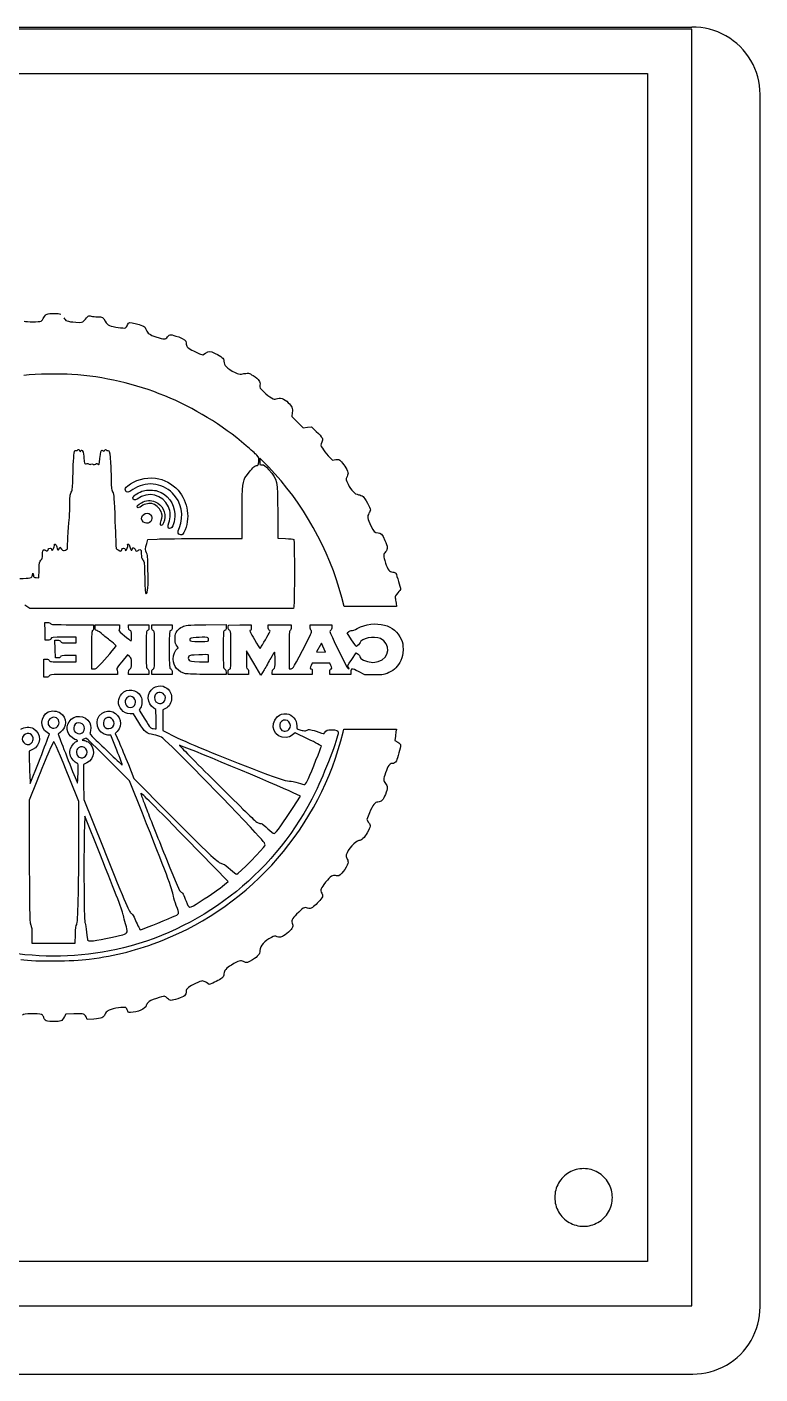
# Model space of a CAD drawing. Extents: x 48 to 155, y 44 to 146.
# Drawn here: x 99.7 to 155.1, y 44 to 145.7 of the extents above; entities that cross this region are included whole.
import ezdxf

# ---------------------------------------------------------------- set-up
doc = ezdxf.new("R2010")
doc.units = 0
doc.layers.get('0').update_dxf_attribs({"linetype": 'CONTINUOUS'})

msp = doc.modelspace()

# ---------------------------------------------------------------- linework, layer by layer
at = {"color": 3}
for p, q in [((149.904624, 145.544783), (53.554624, 145.544783)), ((149.904624, 49.194783), (149.904624, 145.544783)), ((56.904624, 142.194783), (146.554624, 142.194783)), ((146.554624, 142.194783), (146.554624, 52.544783)), ((146.554624, 52.544783), (56.904624, 52.544783)), ((53.554624, 49.194783), (149.904624, 49.194783))]:
    msp.add_line(p, q, dxfattribs=at)
at = {"color": 7}
for p, q in [((53.554868, 145.694485), (149.904868, 145.694485)), ((155.054868, 49.120039), (155.054868, 140.620039)), ((53.479868, 44.045039), (149.979868, 44.045039))]:
    msp.add_line(p, q, dxfattribs=at)
at = {"color": 0}
for p, q in [((112.738937, 121.050818), (112.987645, 120.955568)), ((112.987645, 120.955568), (113.188728, 121.098443)), ((119.73452, 116.605818), (119.697478, 116.320068)), ((119.697478, 116.320068), (120.131395, 115.886151)), ((120.131395, 115.886151), (120.565312, 115.457526)), ((120.565312, 115.457526), (120.87752, 115.494568)), ((120.87752, 115.494568), (121.189728, 115.531609)), ((121.189728, 115.531609), (121.549562, 115.182359)), ((117.279187, 113.166234), (117.273895, 112.917526)), ((117.951228, 112.478318), (117.279187, 113.166234)), ((122.454437, 113.346151), (122.766645, 113.018068)), ((122.766645, 113.018068), (123.015353, 113.055109)), ((115.950978, 107.107276), (115.950978, 109.054609)), ((118.633853, 109.086359), (118.649728, 107.117859)), ((102.758853, 106.313526), (102.795895, 107.281901)), ((108.743728, 106.736859), (108.838978, 107.027901)), ((108.838978, 107.027901), (109.521603, 107.059651)), ((113.077603, 107.101984), (115.950978, 107.107276)), ((118.649728, 107.117859), (119.231812, 107.096693)), ((102.129145, 106.313526), (102.17677, 106.440526)), ((102.17677, 106.440526), (102.309062, 106.297651)), ((102.600103, 106.234151), (102.758853, 106.313526)), ((100.594562, 104.138651), (100.610437, 104.747193)), ((100.118312, 104.323859), (100.150062, 104.487901)), ((100.150062, 104.487901), (100.181812, 104.329151)), ((100.39877, 104.154526), (100.594562, 104.138651)), ((99.911937, 101.815609), (99.536228, 102.080193)), ((109.86027, 101.815609), (99.911937, 101.815609)), ((119.813895, 101.815609), (109.86027, 101.815609)), ((119.850937, 101.963776), (119.813895, 101.815609)), ((123.63977, 101.974359), (123.465145, 102.651693)), ((125.624145, 101.974359), (123.63977, 101.974359)), ((127.603228, 101.974359), (125.624145, 101.974359)), ((127.571478, 102.228359), (127.603228, 101.974359)), ((101.070812, 100.095818), (101.054937, 100.757276)), ((101.054937, 100.757276), (101.245437, 100.757276)), ((101.086687, 99.434359), (101.070812, 100.095818)), ((103.409728, 99.646026), (102.483687, 99.646026)), ((103.118687, 100.598526), (104.732645, 100.598526)), ((103.409728, 99.434359), (103.409728, 99.646026)), ((104.732645, 100.598526), (104.732645, 100.392151)), ((104.838478, 100.392151), (104.838478, 100.598526)), ((104.838478, 100.598526), (105.76452, 100.598526)), ((105.76452, 100.598526), (106.690562, 100.598526)), ((106.690562, 100.598526), (106.690562, 100.392151)), ((107.378478, 100.392151), (107.378478, 100.598526)), ((107.378478, 100.598526), (108.14577, 100.598526)), ((108.14577, 100.598526), (108.913062, 100.598526)), ((108.913062, 100.598526), (108.913062, 100.392151)), ((109.124728, 100.598526), (109.89202, 100.598526)), ((109.124728, 100.392151), (109.124728, 100.598526)), ((109.89202, 100.598526), (110.659312, 100.598526)), ((110.659312, 100.598526), (110.659312, 100.392151)), ((113.209895, 100.587943), (114.733895, 100.609109)), ((114.733895, 100.609109), (114.733895, 100.397443)), ((114.903228, 100.402734), (114.919103, 100.572068)), ((114.919103, 100.572068), (115.776353, 100.587943)), ((115.776353, 100.587943), (116.638895, 100.598526)), ((116.638895, 100.598526), (116.638895, 100.392151)), ((117.908895, 100.413318), (117.908895, 100.598526)), ((117.908895, 100.598526), (118.78202, 100.598526)), ((118.78202, 100.598526), (119.655145, 100.598526)), ((119.655145, 100.598526), (119.655145, 100.392151)), ((121.083895, 100.408026), (121.083895, 100.598526)), ((121.083895, 100.598526), (121.904103, 100.598526)), ((121.904103, 100.598526), (122.724312, 100.598526)), ((122.724312, 100.598526), (122.724312, 100.413318)), ((123.867312, 99.974109), (123.999603, 100.074651)), ((124.200687, 99.466109), (123.867312, 99.974109)), ((101.266603, 99.434359), (101.086687, 99.434359)), ((101.832812, 98.762318), (101.816937, 99.434359)), ((101.816937, 99.434359), (102.002145, 99.434359)), ((101.848687, 98.095568), (101.832812, 98.762318)), ((102.854103, 99.222693), (103.409728, 99.222693)), ((103.409728, 99.222693), (103.409728, 99.434359)), ((104.573895, 98.693526), (104.573895, 97.264776)), ((119.496395, 98.693526), (119.496395, 97.259484)), ((121.946368, 99.208832), (121.574944, 98.550398)), ((122.233378, 98.533515), (121.946368, 99.208832)), ((100.975562, 97.317693), (100.975562, 98.005609)), ((100.975562, 98.005609), (101.166062, 98.005609)), ((102.028603, 98.090276), (101.848687, 98.095568)), ((102.409603, 97.793943), (103.409728, 97.793943)), ((103.409728, 98.270193), (102.832937, 98.270193)), ((103.409728, 98.032068), (103.409728, 98.270193)), ((103.409728, 97.793943), (103.409728, 98.032068)), ((107.28852, 98.312526), (106.859895, 97.804526)), ((107.441978, 98.201401), (107.28852, 98.312526)), ((112.71777, 97.804526), (113.410978, 97.783359)), ((113.410978, 97.783359), (113.410978, 98.047943)), ((116.818812, 97.693401), (116.268478, 98.614151)), ((116.268478, 98.614151), (116.268478, 97.942109)), ((117.369145, 96.777943), (116.818812, 97.693401)), ((121.247937, 97.688109), (121.16327, 97.529359)), ((121.904103, 97.688109), (121.247937, 97.688109)), ((121.574944, 98.550398), (122.233378, 98.533515)), ((122.56027, 97.688109), (121.904103, 97.688109)), ((122.644937, 97.529359), (122.56027, 97.688109)), ((124.221853, 97.973859), (124.56052, 98.481859)), ((124.56052, 98.481859), (124.698103, 98.370734)), ((100.975562, 96.629776), (100.975562, 97.317693)), ((101.166062, 96.629776), (100.975562, 96.629776)), ((106.531812, 96.841443), (103.970645, 96.841443)), ((104.573895, 97.264776), (104.74852, 97.264776)), ((106.531812, 97.016068), (106.531812, 96.841443)), ((107.378478, 96.841443), (107.378478, 97.026651)), ((108.14577, 96.841443), (107.378478, 96.841443)), ((108.913062, 96.841443), (108.14577, 96.841443)), ((108.913062, 97.026651), (108.913062, 96.841443)), ((109.124728, 96.841443), (109.124728, 97.031943)), ((109.89202, 96.841443), (109.124728, 96.841443)), ((110.659312, 96.841443), (109.89202, 96.841443)), ((110.659312, 97.026651), (110.659312, 96.841443)), ((114.733895, 96.841443), (113.331603, 96.841443)), ((114.733895, 97.026651), (114.733895, 96.841443)), ((114.892645, 96.841443), (114.892645, 97.031943)), ((115.659937, 96.841443), (114.892645, 96.841443)), ((116.427228, 96.841443), (115.659937, 96.841443)), ((116.427228, 97.053109), (116.427228, 96.841443)), ((117.612562, 97.190693), (117.369145, 96.777943)), ((118.226395, 96.841443), (118.226395, 97.026651)), ((119.73452, 96.841443), (118.226395, 96.841443)), ((119.496395, 97.259484), (119.63927, 97.275359)), ((121.242645, 96.841443), (119.73452, 96.841443)), ((121.242645, 97.053109), (121.242645, 96.841443)), ((122.565562, 96.841443), (122.565562, 97.053109)), ((123.359312, 96.841443), (122.565562, 96.841443)), ((124.153062, 96.841443), (123.359312, 96.841443)), ((124.153062, 97.016068), (124.153062, 96.841443)), ((125.221978, 96.814984), (124.740437, 97.058401)), ((125.941645, 96.814984), (125.221978, 96.814984)), ((107.738312, 93.878109), (107.500187, 93.878109)), ((108.151062, 93.206068), (107.738312, 93.878109)), ((108.278062, 94.312026), (108.172228, 94.142693)), ((108.172228, 94.142693), (108.600853, 93.460068)), ((109.436937, 94.190318), (109.267603, 94.296151)), ((109.452812, 93.475943), (109.436937, 94.190318)), ((110.156603, 94.264401), (109.971395, 94.174443)), ((109.971395, 94.174443), (109.971395, 93.396568)), ((106.521228, 92.544609), (106.36777, 92.380568)), ((109.971395, 93.396568), (109.971395, 92.613401)), ((109.971395, 92.613401), (110.410603, 92.375276)), ((123.570978, 92.491693), (123.629187, 92.713943)), ((123.629187, 92.713943), (125.613562, 92.713943)), ((125.613562, 92.713943), (127.592645, 92.713943)), ((127.592645, 92.713943), (127.571478, 92.597526)), ((101.393603, 92.338234), (101.213687, 92.449359)), ((101.28777, 92.041901), (101.393603, 92.338234)), ((102.24027, 92.481109), (102.065645, 92.332943)), ((102.065645, 92.332943), (102.182062, 92.004859)), ((103.991812, 91.946651), (103.85952, 91.872568)), ((103.85952, 91.872568), (103.997103, 91.867276)), ((106.029103, 92.248276), (105.801562, 92.264151)), ((106.484187, 91.131734), (106.029103, 92.248276)), ((106.36777, 92.380568), (106.65352, 91.740276)), ((119.951478, 92.438776), (119.750395, 92.274734)), ((120.94102, 91.957234), (119.951478, 92.438776)), ((127.518562, 92.174193), (127.486812, 91.867276)), ((127.486812, 91.867276), (127.698478, 91.734984)), ((100.128895, 91.168776), (99.869603, 91.047068)), ((99.869603, 91.047068), (99.874895, 90.517901)), ((99.943687, 88.618193), (100.562812, 90.179234)), ((104.214062, 90.163359), (103.965353, 90.041651)), ((103.965353, 90.041651), (103.981228, 88.718734)), ((107.431395, 88.824568), (105.833312, 90.422651)), ((107.357312, 90.046943), (107.775353, 88.999193)), ((100.446395, 88.798109), (99.85902, 87.342901)), ((99.911937, 89.300818), (99.943687, 88.618193)), ((103.621395, 87.242359), (102.93877, 88.935693)), ((103.981228, 88.718734), (103.997103, 87.401109)), ((108.415645, 86.363943), (107.431395, 88.824568)), ((107.775353, 88.999193), (110.394728, 86.348068)), ((120.343062, 87.660401), (119.803312, 87.914401)), ((119.803312, 86.803151), (120.343062, 87.660401)), ((99.85902, 87.342901), (99.874895, 82.739151)), ((103.616103, 84.543609), (103.621395, 87.242359)), ((103.997103, 87.401109), (105.399395, 83.903318)), ((104.071187, 86.141693), (104.028853, 84.808193)), ((105.198312, 83.326526), (104.071187, 86.141693)), ((125.560645, 86.400984), (125.35427, 85.887693)), ((125.35427, 85.887693), (125.497145, 85.681318)), ((114.892645, 81.220443), (111.717645, 84.469526)), ((114.612187, 80.982318), (114.892645, 81.220443)), ((100.075978, 77.156443), (100.075978, 76.574359)), ((100.075978, 76.574359), (101.711103, 76.574359)), ((101.711103, 76.574359), (103.346228, 76.574359)), ((103.346228, 76.574359), (103.362103, 77.225234)), ((113.44802, 73.446984), (113.246937, 73.584568)), ((113.723187, 73.552818), (113.44802, 73.446984)), ((102.647728, 71.203318), (102.531312, 71.018109)), ((103.250978, 71.219193), (102.647728, 71.203318)), ((104.256395, 70.806443), (104.166437, 70.991651)), ((104.743228, 70.838193), (104.256395, 70.806443))]:
    msp.add_line(p, q, dxfattribs=at)
at = {"color": 7}
for points in [[(152.473943, 145.039905), (151.695579, 145.48028), (150.79906, 145.708706), (149.904868, 145.694485)], [(154.362394, 143.17916), (153.912299, 143.951944), (153.253294, 144.601281), (152.473943, 145.039905)], [(155.054868, 140.620039), (155.055873, 141.514343), (154.814223, 142.407389), (154.362394, 143.17916)], [(154.374947, 46.582539), (154.818766, 47.349319), (155.055836, 48.234079), (155.054868, 49.120039)], [(152.517368, 44.72496), (153.285117, 45.167102), (153.932806, 45.814791), (154.374947, 46.582539)], [(149.979868, 44.045039), (150.865829, 44.044071), (151.750588, 44.281142), (152.517368, 44.72496)]]:
    msp.add_open_spline(points, degree=3, dxfattribs=at)
at = {"color": 0}
for points in [[(100.975562, 123.781318), (101.039062, 123.897734), (101.144895, 124.014151), (101.218978, 124.040609)], [(101.218978, 124.040609), (101.409478, 124.114693), (102.086812, 124.104109), (102.245562, 124.024734)], [(99.47802, 123.506151), (99.652645, 123.442651), (100.642187, 123.447943), (100.769187, 123.511443)], [(100.769187, 123.511443), (100.822103, 123.543193), (100.917353, 123.664901), (100.975562, 123.781318)], [(102.478395, 123.765443), (102.600103, 123.527318), (102.732395, 123.474401), (103.393853, 123.426776)], [(103.393853, 123.426776), (103.85952, 123.395026), (103.880687, 123.400318), (103.98652, 123.516734)], [(103.98652, 123.516734), (104.372812, 123.955943), (104.33577, 123.929484), (104.552728, 123.876568)], [(104.552728, 123.876568), (104.669145, 123.855401), (104.880812, 123.828943), (105.03427, 123.828943)], [(105.03427, 123.828943), (105.409978, 123.828943), (105.457603, 123.797193), (105.60577, 123.511443)], [(105.60577, 123.511443), (105.70102, 123.320943), (105.780395, 123.241568), (105.944437, 123.178068)], [(105.944437, 123.178068), (106.198437, 123.072234), (107.008062, 122.950526), (107.12977, 122.998151)], [(107.12977, 122.998151), (107.177395, 123.014026), (107.251478, 123.114568), (107.293812, 123.220401)], [(107.293812, 123.220401), (107.389062, 123.437359), (107.410228, 123.442651), (107.976437, 123.294484)], [(107.976437, 123.294484), (108.537353, 123.151609), (108.584978, 123.125151), (108.701395, 122.849984)], [(108.701395, 122.849984), (108.823103, 122.569526), (108.944812, 122.479568), (109.442228, 122.326109)], [(109.442228, 122.326109), (110.135437, 122.109151), (110.108978, 122.109151), (110.320645, 122.320818)], [(110.320645, 122.320818), (110.52702, 122.527193), (110.516437, 122.527193), (111.156728, 122.310234)], [(111.156728, 122.310234), (111.601228, 122.162068), (111.717645, 122.066818), (111.717645, 121.849859)], [(111.717645, 121.849859), (111.717645, 121.759901), (111.754687, 121.627609), (111.802312, 121.564109)], [(111.802312, 121.564109), (111.886978, 121.442401), (112.299728, 121.214859), (112.738937, 121.050818)], [(113.188728, 121.098443), (113.442728, 121.273068), (113.495645, 121.273068), (113.913687, 121.071984)], [(113.913687, 121.071984), (114.389937, 120.849734), (114.575145, 120.685693), (114.575145, 120.489901)], [(114.575145, 120.489901), (114.575145, 120.156526), (114.776228, 119.950151), (115.41652, 119.622068)], [(103.092228, 119.489776), (102.219103, 119.547984), (100.43052, 119.510943), (99.462145, 119.410401)], [(116.247312, 114.108151), (112.543145, 117.283151), (107.971145, 119.151109), (103.092228, 119.489776)], [(115.41652, 119.622068), (115.63877, 119.510943), (115.744603, 119.489776), (115.89277, 119.510943)], [(115.89277, 119.510943), (116.453687, 119.611484), (116.437812, 119.611484), (116.776478, 119.394526)], [(116.776478, 119.394526), (117.220978, 119.103484), (117.337395, 118.950026), (117.28977, 118.685443)], [(117.28977, 118.685443), (117.25802, 118.479068), (117.268603, 118.463193), (117.586103, 118.161568)], [(117.586103, 118.161568), (117.76602, 117.992234), (118.025312, 117.785859), (118.152312, 117.711776)], [(118.152312, 117.711776), (118.353395, 117.590068), (118.411603, 117.579484), (118.522728, 117.632401)], [(118.522728, 117.632401), (118.803187, 117.759401), (119.104812, 117.664151), (119.432895, 117.351943)], [(119.432895, 117.351943), (119.708062, 117.097943), (119.771562, 116.933901), (119.73452, 116.605818)], [(121.549562, 115.182359), (122.036395, 114.711401), (122.078728, 114.626734), (121.95702, 114.362151)], [(117.056937, 113.388484), (116.956395, 113.489026), (116.596562, 113.811818), (116.247312, 114.108151)], [(121.95702, 114.362151), (121.867062, 114.150484), (121.867062, 114.150484), (122.004645, 113.912359)], [(122.004645, 113.912359), (122.078728, 113.785359), (122.285103, 113.526068), (122.454437, 113.346151)], [(103.171603, 111.737484), (103.187478, 112.621193), (103.235103, 113.420234), (103.282728, 113.658359)], [(103.282728, 113.658359), (103.303895, 113.753609), (103.330353, 113.774776), (103.409728, 113.748318)], [(103.409728, 113.748318), (103.473228, 113.727151), (103.515562, 113.737734), (103.515562, 113.769484)], [(103.515562, 113.769484), (103.515562, 113.801234), (103.552603, 113.827693), (103.594937, 113.827693)], [(103.594937, 113.827693), (103.63727, 113.827693), (103.674312, 113.790651), (103.674312, 113.748318)], [(103.674312, 113.748318), (103.674312, 113.705984), (103.695478, 113.668943), (103.727228, 113.668943)], [(103.727228, 113.668943), (103.753687, 113.668943), (103.780145, 113.695401), (103.780145, 113.721859)], [(103.780145, 113.721859), (103.780145, 113.753609), (103.801312, 113.774776), (103.822478, 113.774776)], [(103.822478, 113.774776), (103.896562, 113.774776), (103.991812, 113.515484), (103.991812, 113.309109)], [(103.991812, 113.309109), (103.991812, 113.203276), (104.007687, 113.023359), (104.023562, 112.917526)], [(104.023562, 112.917526), (104.055312, 112.737609), (104.071187, 112.721734), (104.182312, 112.748193)], [(105.050145, 112.716443), (105.12952, 112.589443), (105.166562, 112.695276), (105.208895, 113.150359)], [(105.208895, 113.150359), (105.25652, 113.605443), (105.298853, 113.774776), (105.367645, 113.774776)], [(105.367645, 113.774776), (105.394103, 113.774776), (105.425853, 113.743026), (105.441728, 113.711276)], [(105.441728, 113.711276), (105.457603, 113.663651), (105.489353, 113.674234), (105.552853, 113.748318)], [(105.552853, 113.748318), (105.611062, 113.822401), (105.648103, 113.832984), (105.674562, 113.790651)], [(105.674562, 113.790651), (105.695728, 113.758901), (105.759228, 113.732443), (105.817437, 113.737734)], [(105.817437, 113.737734), (105.912687, 113.748318), (105.928562, 113.695401), (105.981478, 113.219151)], [(105.981478, 113.219151), (106.01852, 112.928109), (106.05027, 112.277234), (106.05027, 111.774526)], [(117.019895, 112.605318), (117.152187, 112.610609), (117.16277, 112.631776), (117.199812, 112.906943)], [(117.199812, 112.906943), (117.231562, 113.187401), (117.22627, 113.208568), (117.056937, 113.388484)], [(117.273895, 112.917526), (117.273895, 112.663526), (117.273895, 112.663526), (117.453812, 112.663526)], [(123.015353, 113.055109), (123.248187, 113.092151), (123.269353, 113.086859), (123.443978, 112.896359)], [(123.443978, 112.896359), (123.687395, 112.637068), (123.941395, 112.192568), (123.941395, 112.017943)], [(104.182312, 112.748193), (104.256395, 112.769359), (104.346353, 112.753484), (104.393978, 112.716443)], [(104.393978, 112.716443), (104.452187, 112.663526), (104.489228, 112.663526), (104.531562, 112.705859)], [(104.531562, 112.705859), (104.579187, 112.753484), (104.610937, 112.753484), (104.663853, 112.705859)], [(104.663853, 112.705859), (104.71677, 112.663526), (104.769687, 112.663526), (104.870228, 112.721734)], [(104.870228, 112.721734), (104.981353, 112.779943), (105.013103, 112.779943), (105.050145, 112.716443)], [(116.252603, 111.806276), (116.734145, 112.451859), (116.87702, 112.605318), (117.019895, 112.605318)], [(117.453812, 112.663526), (117.612562, 112.663526), (117.676062, 112.615901), (117.961812, 112.287818)], [(123.465145, 102.651693), (122.544395, 106.234151), (120.512395, 109.853651), (117.951228, 112.478318)], [(117.961812, 112.287818), (118.62327, 111.520526), (118.612687, 111.562859), (118.633853, 109.086359)], [(123.941395, 112.017943), (123.941395, 111.943859), (123.899062, 111.806276), (123.851437, 111.721609)], [(103.044603, 110.599776), (103.139853, 110.806151), (103.155728, 110.964901), (103.171603, 111.737484)], [(106.05027, 111.774526), (106.055562, 110.970193), (106.066145, 110.827318), (106.166687, 110.620943)], [(107.135062, 110.742651), (107.103312, 110.864359), (107.12977, 110.911984), (107.304395, 111.065443)], [(107.304395, 111.065443), (107.82827, 111.520526), (108.643187, 111.748068), (109.41577, 111.652818)], [(110.691062, 110.525693), (109.876145, 111.335318), (108.611437, 111.446443), (107.690687, 110.790276)], [(109.41577, 111.652818), (110.034895, 111.578734), (110.669895, 111.234776), (111.114395, 110.742651)], [(115.950978, 109.054609), (115.95627, 111.187151), (115.982728, 111.446443), (116.252603, 111.806276)], [(123.851437, 111.721609), (123.761478, 111.568151), (123.76677, 111.557568), (123.941395, 111.203026)], [(123.941395, 111.203026), (124.195395, 110.705609), (124.444103, 110.456901), (124.724562, 110.409276)], [(102.933478, 109.562609), (102.933478, 110.255818), (102.949353, 110.393401), (103.044603, 110.599776)], [(106.166687, 110.620943), (106.261937, 110.403984), (106.277812, 110.192318), (106.346603, 108.387859)], [(107.690687, 110.790276), (107.367895, 110.557443), (107.182687, 110.541568), (107.135062, 110.742651)], [(108.01877, 110.065318), (107.865312, 109.943609), (107.680103, 110.017693), (107.706562, 110.192318)], [(107.706562, 110.192318), (107.722437, 110.319318), (108.182812, 110.620943), (108.489728, 110.705609)], [(108.05052, 109.430318), (107.960562, 109.520276), (108.05052, 109.636693), (108.341562, 109.800734)], [(110.389437, 109.488526), (109.95552, 110.435734), (108.84427, 110.705609), (108.01877, 110.065318)], [(108.341562, 109.800734), (108.664353, 109.985943), (109.071812, 110.017693), (109.389312, 109.880109)], [(108.489728, 110.705609), (108.74902, 110.779693), (109.325812, 110.769109), (109.558645, 110.684443)], [(109.389312, 109.880109), (109.913187, 109.652568), (110.214812, 109.049318), (110.077228, 108.488401)], [(109.558645, 110.684443), (110.325937, 110.409276), (110.807478, 109.779568), (110.860395, 108.980526)], [(111.214937, 107.927484), (111.57477, 108.832359), (111.368395, 109.843068), (110.691062, 110.525693)], [(111.114395, 110.742651), (111.876395, 109.895984), (112.056312, 108.562484), (111.553603, 107.567651)], [(124.724562, 110.409276), (124.851562, 110.388109), (125.00502, 110.329901), (125.073812, 110.276984)], [(125.073812, 110.276984), (125.211395, 110.171151), (125.634728, 109.393276), (125.634728, 109.250401)], [(102.885853, 108.504276), (102.912312, 108.647151), (102.933478, 109.123401), (102.933478, 109.562609)], [(108.346853, 109.541443), (108.182812, 109.430318), (108.087562, 109.393276), (108.05052, 109.430318)], [(108.410353, 108.451359), (108.182812, 108.800609), (108.722562, 109.202776), (109.018895, 108.906443)], [(109.246437, 109.705484), (108.960687, 109.795443), (108.616728, 109.737234), (108.346853, 109.541443)], [(109.018895, 108.906443), (109.082395, 108.842943), (109.124728, 108.731818), (109.124728, 108.625984)], [(109.86027, 109.028151), (109.786187, 109.292734), (109.484562, 109.626109), (109.246437, 109.705484)], [(109.833812, 108.451359), (109.934353, 108.742401), (109.934353, 108.768859), (109.86027, 109.028151)], [(110.421187, 108.292609), (110.564062, 108.684193), (110.548187, 109.133984), (110.389437, 109.488526)], [(110.860395, 108.980526), (110.897437, 108.409026), (110.701645, 107.848109), (110.468812, 107.848109)], [(125.523603, 109.001693), (125.375437, 108.800609), (125.407187, 108.604818), (125.666478, 108.049193)], [(125.634728, 109.250401), (125.634728, 109.202776), (125.581812, 109.091651), (125.523603, 109.001693)], [(102.795895, 107.281901), (102.817062, 107.811068), (102.859395, 108.361401), (102.885853, 108.504276)], [(106.346603, 108.387859), (106.388937, 107.292484), (106.425978, 106.377026), (106.425978, 106.355859)], [(109.124728, 108.625984), (109.124728, 108.223818), (108.632603, 108.107401), (108.410353, 108.451359)], [(109.780895, 108.128568), (109.76502, 108.170901), (109.791478, 108.319068), (109.833812, 108.451359)], [(110.077228, 108.488401), (110.008437, 108.192068), (109.839103, 107.985693), (109.780895, 108.128568)], [(110.468812, 107.848109), (110.33652, 107.848109), (110.320645, 108.006859), (110.421187, 108.292609)], [(111.310187, 107.382443), (111.072062, 107.408901), (111.050895, 107.525318), (111.214937, 107.927484)], [(125.666478, 108.049193), (125.878145, 107.604693), (125.95752, 107.530609), (126.21152, 107.530609)], [(101.769312, 106.583401), (101.769312, 106.752734), (101.89102, 106.673359), (101.943937, 106.466984)], [(109.521603, 107.059651), (109.902603, 107.080818), (111.500687, 107.096693), (113.077603, 107.101984)], [(111.553603, 107.567651), (111.463645, 107.403609), (111.421312, 107.366568), (111.310187, 107.382443)], [(119.231812, 107.096693), (119.549312, 107.086109), (119.824478, 107.059651), (119.850937, 107.038484)], [(119.850937, 107.038484), (119.903853, 106.980276), (119.909145, 102.159568), (119.850937, 101.963776)], [(126.21152, 107.530609), (126.417895, 107.530609), (126.518437, 107.424776), (126.730103, 106.959109)], [(126.730103, 106.959109), (126.952353, 106.477568), (126.962937, 106.318818), (126.78302, 106.101859)], [(100.753312, 105.466859), (100.848562, 105.556818), (100.869728, 105.630901), (100.869728, 105.895484)], [(100.869728, 105.895484), (100.869728, 106.133609), (100.890895, 106.218276), (100.954395, 106.244734)], [(100.954395, 106.244734), (100.996728, 106.260609), (101.060228, 106.250026), (101.09727, 106.212984)], [(101.09727, 106.212984), (101.187228, 106.123026), (101.277187, 106.144193), (101.308937, 106.260609)], [(101.308937, 106.260609), (101.340687, 106.387609), (101.557645, 106.408776), (101.557645, 106.287068)], [(101.557645, 106.287068), (101.557645, 106.244734), (101.578812, 106.207693), (101.599978, 106.207693)], [(101.599978, 106.207693), (101.663478, 106.207693), (101.769312, 106.451109), (101.769312, 106.583401)], [(101.943937, 106.466984), (102.007437, 106.218276), (102.076228, 106.165359), (102.129145, 106.313526)], [(102.309062, 106.297651), (102.436062, 106.160068), (102.451937, 106.160068), (102.600103, 106.234151)], [(106.425978, 106.355859), (106.425978, 106.318818), (106.732895, 106.154776), (106.796395, 106.154776)], [(106.796395, 106.154776), (106.817562, 106.154776), (106.849312, 106.202401), (106.865187, 106.260609)], [(106.865187, 106.260609), (106.896937, 106.387609), (107.113895, 106.408776), (107.113895, 106.287068)], [(107.113895, 106.287068), (107.113895, 106.244734), (107.135062, 106.207693), (107.16152, 106.207693)], [(107.16152, 106.207693), (107.230312, 106.207693), (107.341437, 106.509318), (107.304395, 106.604568)], [(107.304395, 106.604568), (107.28852, 106.652193), (107.304395, 106.683943), (107.346728, 106.683943)], [(107.346728, 106.683943), (107.38377, 106.683943), (107.436687, 106.588693), (107.463145, 106.461693)], [(107.463145, 106.461693), (107.516062, 106.218276), (107.616603, 106.144193), (107.658937, 106.313526)], [(107.658937, 106.313526), (107.685395, 106.408776), (107.706562, 106.419359), (107.79652, 106.366443)], [(107.79652, 106.366443), (107.86002, 106.334693), (107.907645, 106.276484), (107.907645, 106.234151)], [(107.907645, 106.234151), (107.907645, 106.144193), (108.045228, 106.128318), (108.092853, 106.207693)], [(108.092853, 106.207693), (108.108728, 106.239443), (108.172228, 106.260609), (108.230437, 106.260609)], [(108.230437, 106.260609), (108.320395, 106.260609), (108.330978, 106.223568), (108.330978, 105.948401)], [(108.330978, 105.948401), (108.330978, 105.710276), (108.357437, 105.604443), (108.447395, 105.488026)], [(108.733145, 106.022484), (108.627312, 106.186526), (108.632603, 106.366443), (108.743728, 106.736859)], [(108.838978, 104.768359), (108.823103, 105.678526), (108.801937, 105.921943), (108.733145, 106.022484)], [(126.78302, 106.101859), (126.608395, 105.895484), (126.603103, 105.794943), (126.777728, 105.249901)], [(100.610437, 104.747193), (100.631603, 105.297526), (100.642187, 105.366318), (100.753312, 105.466859)], [(108.447395, 105.488026), (108.563812, 105.345151), (108.569103, 105.281651), (108.595562, 104.143943)], [(108.701395, 102.953318), (108.828395, 102.953318), (108.870728, 103.503651), (108.838978, 104.768359)], [(126.777728, 105.249901), (126.931187, 104.757776), (127.084645, 104.567276), (127.32277, 104.567276)], [(99.149937, 104.091026), (99.964853, 104.091026), (100.070687, 104.117484), (100.118312, 104.323859)], [(100.181812, 104.329151), (100.202978, 104.191568), (100.234728, 104.170401), (100.39877, 104.154526)], [(108.595562, 104.143943), (108.616728, 103.133234), (108.632603, 102.953318), (108.701395, 102.953318)], [(127.32277, 104.567276), (127.433895, 104.567276), (127.507978, 104.530234), (127.560895, 104.450859)], [(127.560895, 104.450859), (127.619103, 104.350318), (127.910145, 103.387234), (127.910145, 103.281401)], [(127.693187, 103.000943), (127.529145, 102.810443), (127.486812, 102.725776), (127.507978, 102.614651)], [(127.910145, 103.281401), (127.910145, 103.265526), (127.814895, 103.138526), (127.693187, 103.000943)], [(127.507978, 102.614651), (127.523853, 102.540568), (127.550312, 102.365943), (127.571478, 102.228359)], [(101.245437, 100.757276), (101.372437, 100.757276), (101.451812, 100.730818), (101.472978, 100.677901)], [(101.472978, 100.677901), (101.499437, 100.609109), (101.73227, 100.598526), (103.118687, 100.598526)], [(124.645187, 100.312776), (125.269603, 100.646151), (126.042187, 100.741401), (126.693062, 100.566776)], [(102.483687, 99.646026), (101.615853, 99.646026), (101.557645, 99.640734), (101.504728, 99.540193)], [(104.65327, 100.154026), (104.584478, 100.127568), (104.573895, 99.915901), (104.573895, 98.693526)], [(104.732645, 100.392151), (104.732645, 100.259859), (104.706187, 100.175193), (104.65327, 100.154026)], [(104.976062, 100.154026), (104.859645, 100.180484), (104.838478, 100.217526), (104.838478, 100.392151)], [(105.436437, 99.841818), (105.25652, 99.995276), (105.050145, 100.132859), (104.976062, 100.154026)], [(106.097895, 99.302068), (105.912687, 99.450234), (105.616353, 99.688359), (105.436437, 99.841818)], [(106.632353, 100.164609), (106.584728, 100.148734), (107.494895, 99.381443), (107.563687, 99.381443)], [(106.690562, 100.392151), (106.690562, 100.275734), (106.664103, 100.175193), (106.632353, 100.164609)], [(107.484312, 100.159318), (107.399645, 100.180484), (107.378478, 100.233401), (107.378478, 100.392151)], [(107.590145, 99.757151), (107.590145, 100.085234), (107.579562, 100.132859), (107.484312, 100.159318)], [(107.563687, 99.381443), (107.579562, 99.381443), (107.590145, 99.550776), (107.590145, 99.757151)], [(108.807228, 100.159318), (108.706687, 100.132859), (108.701395, 100.085234), (108.701395, 98.725276)], [(108.913062, 100.392151), (108.913062, 100.233401), (108.891895, 100.180484), (108.807228, 100.159318)], [(109.230562, 100.159318), (109.145895, 100.180484), (109.124728, 100.233401), (109.124728, 100.392151)], [(109.336395, 98.704109), (109.336395, 100.085234), (109.331103, 100.132859), (109.230562, 100.159318)], [(110.553478, 100.159318), (110.452937, 100.132859), (110.447645, 100.085234), (110.447645, 98.725276)], [(110.659312, 100.392151), (110.659312, 100.233401), (110.638145, 100.180484), (110.553478, 100.159318)], [(110.897437, 99.534901), (110.897437, 99.900026), (110.913312, 99.963526), (111.040312, 100.132859)], [(111.040312, 100.132859), (111.119687, 100.238693), (111.299603, 100.381568), (111.437187, 100.445068)], [(111.437187, 100.445068), (111.680603, 100.566776), (111.738812, 100.572068), (113.209895, 100.587943)], [(113.368645, 99.614276), (113.305145, 99.683068), (112.103937, 99.630151), (112.029853, 99.556068)], [(114.628062, 100.159318), (114.52752, 100.132859), (114.522228, 100.085234), (114.522228, 98.725276)], [(114.733895, 100.397443), (114.733895, 100.233401), (114.712728, 100.180484), (114.628062, 100.159318)], [(114.993187, 100.175193), (114.913812, 100.222818), (114.892645, 100.275734), (114.903228, 100.402734)], [(115.104312, 98.698818), (115.104312, 100.079943), (115.09902, 100.122276), (114.993187, 100.175193)], [(116.554228, 100.164609), (116.49602, 100.154026), (116.570103, 99.984693), (116.87702, 99.476693)], [(116.638895, 100.392151), (116.638895, 100.243984), (116.612437, 100.175193), (116.554228, 100.164609)], [(117.300353, 98.799359), (117.32152, 98.799359), (117.840103, 99.667193), (117.98827, 99.958234)], [(117.993562, 100.185776), (117.940645, 100.217526), (117.908895, 100.302193), (117.908895, 100.413318)], [(117.98827, 99.958234), (118.072937, 100.122276), (118.072937, 100.143443), (117.993562, 100.185776)], [(119.57577, 100.154026), (119.506978, 100.127568), (119.496395, 99.915901), (119.496395, 98.693526)], [(119.655145, 100.392151), (119.655145, 100.259859), (119.628687, 100.175193), (119.57577, 100.154026)], [(120.84577, 99.328526), (121.184437, 99.984693), (121.232062, 100.106401), (121.16327, 100.154026)], [(121.16327, 100.154026), (121.115645, 100.185776), (121.083895, 100.296901), (121.083895, 100.408026)], [(122.644937, 100.196359), (122.602603, 100.175193), (122.565562, 100.122276), (122.565562, 100.074651)], [(122.565562, 100.074651), (122.565562, 99.984693), (123.787937, 97.465859), (123.89377, 97.338859)], [(122.724312, 100.413318), (122.724312, 100.296901), (122.692562, 100.212234), (122.644937, 100.196359)], [(123.999603, 100.074651), (124.068395, 100.132859), (124.168937, 100.164609), (124.216562, 100.154026)], [(124.216562, 100.154026), (124.269478, 100.143443), (124.459978, 100.212234), (124.645187, 100.312776)], [(126.386145, 99.550776), (125.909895, 99.762443), (124.90977, 99.566651), (124.851562, 99.254443)], [(126.693062, 100.566776), (127.269853, 100.413318), (127.698478, 100.048193), (127.952478, 99.492568)], [(101.504728, 99.540193), (101.467687, 99.466109), (101.393603, 99.434359), (101.266603, 99.434359)], [(102.002145, 99.434359), (102.134437, 99.434359), (102.203228, 99.402609), (102.245562, 99.328526)], [(102.245562, 99.328526), (102.298478, 99.233276), (102.356687, 99.222693), (102.854103, 99.222693)], [(105.187728, 97.545234), (105.579312, 97.947401), (106.425978, 98.942234), (106.425978, 98.995151)], [(106.425978, 98.995151), (106.425978, 99.016318), (106.277812, 99.159193), (106.097895, 99.302068)], [(108.701395, 98.725276), (108.701395, 97.375901), (108.706687, 97.317693), (108.807228, 97.264776)], [(109.230562, 97.248901), (109.331103, 97.275359), (109.336395, 97.322984), (109.336395, 98.704109)], [(110.447645, 98.725276), (110.447645, 97.375901), (110.452937, 97.317693), (110.553478, 97.264776)], [(110.74927, 98.005609), (110.74927, 98.317818), (110.902728, 98.698818), (111.06677, 98.794068)], [(111.029728, 98.984568), (110.913312, 99.111568), (110.897437, 99.169776), (110.897437, 99.534901)], [(111.06677, 98.794068), (111.156728, 98.841693), (111.151437, 98.857568), (111.029728, 98.984568)], [(112.029853, 99.556068), (111.998103, 99.524318), (111.982228, 99.455526), (111.998103, 99.413193)], [(111.998103, 99.413193), (112.024562, 99.344401), (112.14627, 99.328526), (112.723062, 99.328526)], [(112.723062, 99.328526), (113.410978, 99.328526), (113.410978, 99.328526), (113.410978, 99.450234)], [(113.410978, 99.450234), (113.410978, 99.519026), (113.395103, 99.593109), (113.368645, 99.614276)], [(114.522228, 98.725276), (114.522228, 97.375901), (114.52752, 97.317693), (114.628062, 97.264776)], [(114.998478, 97.248901), (115.09902, 97.275359), (115.104312, 97.322984), (115.104312, 98.698818)], [(116.87702, 99.476693), (117.09927, 99.100984), (117.284478, 98.799359), (117.300353, 98.799359)], [(119.63927, 97.275359), (119.79802, 97.291234), (119.808603, 97.312401), (120.84577, 99.328526)], [(124.571103, 98.958109), (124.549937, 98.958109), (124.385895, 99.185651), (124.200687, 99.466109)], [(124.851562, 99.254443), (124.830395, 99.159193), (124.645187, 98.963401), (124.571103, 98.958109)], [(126.227395, 97.815109), (127.111103, 98.069109), (127.211645, 99.185651), (126.386145, 99.550776)], [(128.095353, 98.719984), (128.095353, 98.296651), (128.074187, 98.206693), (127.931312, 97.894484)], [(127.952478, 99.492568), (128.074187, 99.243859), (128.095353, 99.122151), (128.095353, 98.719984)], [(101.166062, 98.005609), (101.308937, 98.005609), (101.361853, 97.979151), (101.38302, 97.899776)], [(101.38302, 97.899776), (101.409478, 97.799234), (101.457103, 97.793943), (102.409603, 97.793943)], [(102.234978, 98.174943), (102.213812, 98.111443), (102.160895, 98.084984), (102.028603, 98.090276)], [(102.832937, 98.270193), (102.330228, 98.270193), (102.256145, 98.259609), (102.234978, 98.174943)], [(106.859895, 97.804526), (106.600603, 97.492318), (106.452437, 97.270068), (106.484187, 97.243609)], [(107.590145, 97.703984), (107.590145, 98.069109), (107.579562, 98.100859), (107.441978, 98.201401)], [(107.484312, 97.264776), (107.57427, 97.312401), (107.590145, 97.375901), (107.590145, 97.703984)], [(111.67002, 96.899651), (111.114395, 97.016068), (110.74927, 97.455276), (110.74927, 98.005609)], [(111.929312, 98.217276), (111.86052, 98.106151), (111.865812, 98.042651), (111.950478, 97.920943)], [(112.670145, 98.323109), (112.135687, 98.301943), (111.966353, 98.280776), (111.929312, 98.217276)], [(111.950478, 97.920943), (112.01927, 97.830984), (112.103937, 97.820401), (112.71777, 97.804526)], [(113.389812, 98.328401), (113.379228, 98.338984), (113.056437, 98.338984), (112.670145, 98.323109)], [(113.410978, 98.047943), (113.410978, 98.190818), (113.400395, 98.317818), (113.389812, 98.328401)], [(116.268478, 97.942109), (116.268478, 97.375901), (116.279062, 97.264776), (116.347853, 97.264776)], [(118.104687, 98.069109), (117.967103, 97.815109), (117.744853, 97.423526), (117.612562, 97.190693)], [(118.395728, 98.534776), (118.374562, 98.534776), (118.24227, 98.323109), (118.104687, 98.069109)], [(118.332228, 97.264776), (118.427478, 97.317693), (118.438062, 97.375901), (118.438062, 97.926234)], [(118.438062, 97.926234), (118.438062, 98.259609), (118.422187, 98.534776), (118.395728, 98.534776)], [(123.973145, 97.365318), (123.883187, 97.460568), (123.89377, 97.487026), (124.221853, 97.973859)], [(124.698103, 98.370734), (124.777478, 98.312526), (124.840978, 98.217276), (124.840978, 98.164359)], [(124.840978, 98.164359), (124.840978, 98.095568), (124.930937, 98.021484), (125.121437, 97.931526)], [(125.121437, 97.931526), (125.51302, 97.746318), (125.867562, 97.709276), (126.227395, 97.815109)], [(127.931312, 97.894484), (127.719645, 97.455276), (127.455062, 97.190693), (127.015853, 96.979026)], [(101.38302, 96.735609), (101.361853, 96.656234), (101.308937, 96.629776), (101.166062, 96.629776)], [(103.970645, 96.841443), (101.457103, 96.841443), (101.409478, 96.841443), (101.38302, 96.735609)], [(104.74852, 97.264776), (104.886103, 97.264776), (104.97077, 97.317693), (105.187728, 97.545234)], [(106.484187, 97.243609), (106.510645, 97.211859), (106.531812, 97.111318), (106.531812, 97.016068)], [(107.378478, 97.026651), (107.378478, 97.153651), (107.410228, 97.222443), (107.484312, 97.264776)], [(108.807228, 97.264776), (108.881312, 97.222443), (108.913062, 97.153651), (108.913062, 97.026651)], [(109.124728, 97.031943), (109.124728, 97.174818), (109.151187, 97.227734), (109.230562, 97.248901)], [(110.553478, 97.264776), (110.627562, 97.222443), (110.659312, 97.153651), (110.659312, 97.026651)], [(113.331603, 96.841443), (112.537853, 96.841443), (111.818187, 96.867901), (111.67002, 96.899651)], [(114.628062, 97.264776), (114.702145, 97.222443), (114.733895, 97.153651), (114.733895, 97.026651)], [(114.892645, 97.031943), (114.892645, 97.174818), (114.919103, 97.227734), (114.998478, 97.248901)], [(116.347853, 97.264776), (116.406062, 97.264776), (116.427228, 97.206568), (116.427228, 97.053109)], [(118.226395, 97.026651), (118.226395, 97.153651), (118.258145, 97.222443), (118.332228, 97.264776)], [(121.16327, 97.529359), (121.062728, 97.333568), (121.062728, 97.264776), (121.16327, 97.264776)], [(121.16327, 97.264776), (121.221478, 97.264776), (121.242645, 97.206568), (121.242645, 97.053109)], [(122.565562, 97.053109), (122.565562, 97.206568), (122.586728, 97.264776), (122.644937, 97.264776)], [(122.644937, 97.264776), (122.745478, 97.264776), (122.745478, 97.333568), (122.644937, 97.529359)], [(123.89377, 97.338859), (123.92552, 97.296526), (123.978437, 97.264776), (124.010187, 97.264776)], [(124.010187, 97.264776), (124.036645, 97.264776), (124.02077, 97.312401), (123.973145, 97.365318)], [(124.740437, 97.058401), (124.221853, 97.322984), (124.153062, 97.317693), (124.153062, 97.016068)], [(127.015853, 96.979026), (126.677187, 96.820276), (126.645437, 96.814984), (125.941645, 96.814984)], [(106.854603, 95.386234), (107.25677, 95.841318), (108.034645, 95.735484), (108.299228, 95.185151)], [(109.267603, 94.296151), (108.738437, 94.618943), (108.727853, 95.465609), (109.246437, 95.820151)], [(109.246437, 95.820151), (109.442228, 95.952443), (109.775603, 96.010651), (109.976687, 95.947151)], [(110.124853, 95.216901), (110.003145, 95.513234), (109.526895, 95.566151), (109.389312, 95.306859)], [(109.976687, 95.947151), (110.384145, 95.814859), (110.62227, 95.492068), (110.62227, 95.063443)], [(106.828145, 94.195609), (106.531812, 94.550151), (106.542395, 95.026401), (106.854603, 95.386234)], [(107.240895, 95.079318), (106.960437, 94.835901), (107.135062, 94.354359), (107.505478, 94.354359)], [(107.775353, 95.068734), (107.616603, 95.232776), (107.426103, 95.238068), (107.240895, 95.079318)], [(107.505478, 94.354359), (107.870603, 94.354359), (108.045228, 94.804151), (107.775353, 95.068734)], [(108.299228, 95.185151), (108.415645, 94.931151), (108.410353, 94.528984), (108.278062, 94.312026)], [(109.389312, 95.306859), (109.25702, 95.063443), (109.35227, 94.772401), (109.595687, 94.677151)], [(109.595687, 94.677151), (109.918478, 94.539568), (110.262437, 94.888818), (110.124853, 95.216901)], [(110.62227, 95.063443), (110.62227, 94.719484), (110.437062, 94.396693), (110.156603, 94.264401)], [(101.213687, 92.449359), (100.663353, 92.788026), (100.71627, 93.714068), (101.303645, 94.015693)], [(101.303645, 94.015693), (101.54177, 94.137401), (102.012728, 94.095068), (102.24027, 93.931026)], [(102.11327, 93.301318), (102.044478, 93.613526), (101.658187, 93.719359), (101.425353, 93.481234)], [(102.24027, 93.931026), (102.436062, 93.793443), (102.615978, 93.454776), (102.615978, 93.216651)], [(102.885853, 93.274859), (103.240395, 93.856943), (104.124103, 93.804026), (104.441603, 93.184901)], [(105.801562, 92.264151), (104.991937, 92.322359), (104.690312, 93.465359), (105.367645, 93.909859)], [(105.367645, 93.909859), (105.642812, 94.089776), (105.896812, 94.121526), (106.187853, 94.010401)], [(105.790978, 93.581776), (105.716895, 93.565901), (105.616353, 93.507693), (105.563437, 93.444193)], [(106.039687, 92.793318), (106.478895, 92.978526), (106.261937, 93.677026), (105.790978, 93.581776)], [(106.187853, 94.010401), (106.775228, 93.788151), (106.955145, 93.004984), (106.521228, 92.544609)], [(107.500187, 93.878109), (107.219728, 93.878109), (107.018645, 93.973359), (106.828145, 94.195609)], [(119.263562, 92.089526), (118.40102, 92.020734), (117.951228, 93.052609), (118.596812, 93.634693)], [(118.596812, 93.634693), (118.840228, 93.851651), (118.988395, 93.899276), (119.311187, 93.867526)], [(119.469937, 92.687484), (119.840353, 93.052609), (119.305895, 93.650568), (118.924895, 93.296026)], [(119.311187, 93.867526), (119.750395, 93.814609), (120.078478, 93.428318), (120.078478, 92.957359)], [(99.234603, 92.713943), (99.488603, 92.899151), (99.927812, 92.915026), (100.202978, 92.756276)], [(100.160645, 91.930776), (100.224145, 92.322359), (99.753187, 92.549901), (99.467437, 92.264151)], [(100.202978, 92.756276), (100.827395, 92.391151), (100.785062, 91.475693), (100.128895, 91.168776)], [(101.425353, 93.481234), (101.181937, 93.243109), (101.298353, 92.872693), (101.63702, 92.788026)], [(101.63702, 92.788026), (101.901603, 92.724526), (102.17677, 93.015568), (102.11327, 93.301318)], [(102.615978, 93.216651), (102.615978, 92.983818), (102.446645, 92.650443), (102.24027, 92.481109)], [(103.325062, 91.941359), (102.764145, 92.195359), (102.578937, 92.766859), (102.885853, 93.274859)], [(103.436187, 93.158443), (103.314478, 93.110818), (103.19277, 92.840943), (103.229812, 92.692776)], [(103.229812, 92.692776), (103.309187, 92.375276), (103.748395, 92.258859), (103.944187, 92.496984)], [(103.944187, 92.496984), (104.229937, 92.851526), (103.870103, 93.322484), (103.436187, 93.158443)], [(104.441603, 93.184901), (104.531562, 93.015568), (104.547437, 92.597526), (104.468062, 92.449359)], [(105.563437, 93.444193), (105.462895, 93.327776), (105.44702, 93.079068), (105.526395, 92.925609)], [(105.526395, 92.925609), (105.60577, 92.777443), (105.849187, 92.713943), (106.039687, 92.793318)], [(109.272895, 92.295901), (108.696103, 92.385859), (108.616728, 92.449359), (108.151062, 93.206068)], [(108.600853, 93.460068), (109.018895, 92.788026), (109.024187, 92.777443), (109.235853, 92.756276)], [(109.235853, 92.756276), (109.35227, 92.745693), (109.452812, 92.740401), (109.458103, 92.745693)], [(109.458103, 92.745693), (109.463395, 92.750984), (109.463395, 93.079068), (109.452812, 93.475943)], [(118.924895, 93.296026), (118.766145, 93.147859), (118.734395, 92.967943), (118.829645, 92.777443)], [(118.829645, 92.777443), (118.961937, 92.518151), (119.25827, 92.475818), (119.469937, 92.687484)], [(120.078478, 92.957359), (120.078478, 92.735109), (120.089062, 92.713943), (120.221353, 92.682193)], [(120.221353, 92.682193), (120.30602, 92.666318), (120.454187, 92.629276), (120.554728, 92.602818)], [(120.554728, 92.602818), (120.68702, 92.571068), (120.766395, 92.576359), (120.856353, 92.634568)], [(120.856353, 92.634568), (120.993937, 92.724526), (121.152687, 92.698068), (121.745353, 92.481109)], [(122.17927, 92.438776), (122.327437, 92.645151), (122.364478, 92.661026), (122.660812, 92.661026)], [(122.660812, 92.661026), (123.089437, 92.661026), (123.200562, 92.618693), (123.200562, 92.470526)], [(127.571478, 92.597526), (127.555603, 92.528734), (127.534437, 92.338234), (127.518562, 92.174193)], [(99.467437, 92.264151), (99.09702, 91.899026), (99.615603, 91.316943), (100.01777, 91.645026)], [(100.01777, 91.645026), (100.08127, 91.692651), (100.14477, 91.824943), (100.160645, 91.930776)], [(100.562812, 90.179234), (100.90677, 91.036484), (101.229562, 91.872568), (101.28777, 92.041901)], [(101.716395, 91.761443), (101.695228, 91.761443), (101.531187, 91.422776), (101.356562, 91.010026)], [(102.93877, 88.935693), (102.155603, 90.877734), (101.774603, 91.761443), (101.716395, 91.761443)], [(102.182062, 92.004859), (102.436062, 91.306359), (103.489103, 88.639359), (103.515562, 88.639359)], [(102.986395, 91.258734), (103.060478, 91.475693), (103.367395, 91.814359), (103.504978, 91.819651)], [(103.504978, 91.819651), (103.552603, 91.819651), (103.473228, 91.877859), (103.325062, 91.941359)], [(104.124103, 90.676651), (104.483937, 91.031193), (104.002395, 91.602693), (103.584353, 91.311651)], [(104.17702, 92.026026), (104.150562, 92.020734), (104.065895, 91.988984), (103.991812, 91.946651)], [(103.997103, 91.867276), (104.071187, 91.867276), (104.214062, 91.814359), (104.314603, 91.745568)], [(105.833312, 90.422651), (104.949603, 91.306359), (104.20877, 92.026026), (104.17702, 92.026026)], [(104.314603, 91.745568), (104.901978, 91.348693), (104.849062, 90.475568), (104.214062, 90.163359)], [(104.468062, 92.449359), (104.425728, 92.369984), (104.483937, 92.290609), (104.827895, 91.962526)], [(104.827895, 91.962526), (105.050145, 91.745568), (105.600478, 91.221693), (106.044978, 90.793068)], [(106.65352, 91.740276), (106.806978, 91.385734), (107.124478, 90.629026), (107.357312, 90.046943)], [(109.854978, 92.100109), (109.722687, 92.179484), (109.458103, 92.264151), (109.272895, 92.295901)], [(116.580687, 85.305609), (113.945437, 88.120776), (110.204228, 91.904318), (109.854978, 92.100109)], [(109.918478, 76.770151), (116.68652, 79.442443), (121.824728, 85.358526), (123.570978, 92.491693)], [(110.410603, 92.375276), (111.177895, 91.957234), (113.887228, 90.814234), (116.697103, 89.734734)], [(119.750395, 92.274734), (119.596937, 92.153026), (119.48052, 92.110693), (119.263562, 92.089526)], [(121.930562, 91.433359), (121.930562, 91.459818), (121.486062, 91.697943), (120.94102, 91.957234)], [(123.200562, 92.470526), (123.200562, 92.073651), (122.152812, 89.327276), (121.486062, 87.972609)], [(121.745353, 92.481109), (122.089312, 92.359401), (122.121062, 92.354109), (122.17927, 92.438776)], [(127.910145, 91.502151), (127.910145, 91.359276), (127.67202, 90.480859), (127.592645, 90.327401)], [(127.698478, 91.734984), (127.825478, 91.655609), (127.910145, 91.560359), (127.910145, 91.502151)], [(99.874895, 90.517901), (99.874895, 90.226859), (99.89077, 89.681818), (99.911937, 89.300818)], [(101.356562, 91.010026), (101.181937, 90.591984), (100.769187, 89.597151), (100.446395, 88.798109)], [(103.182187, 90.385609), (102.959937, 90.623734), (102.885853, 90.957109), (102.986395, 91.258734)], [(103.584353, 91.311651), (103.35152, 91.147609), (103.388562, 90.724276), (103.653145, 90.602568)], [(103.653145, 90.602568), (103.854228, 90.512609), (103.98652, 90.533776), (104.124103, 90.676651)], [(106.044978, 90.793068), (106.489478, 90.364443), (106.870478, 90.015193), (106.896937, 90.015193)], [(106.896937, 90.015193), (106.918103, 90.015193), (106.732895, 90.517901), (106.484187, 91.131734)], [(111.214937, 91.496859), (111.183187, 91.496859), (112.421437, 90.237443), (113.966603, 88.702859)], [(119.803312, 87.914401), (118.554478, 88.501776), (111.38427, 91.491568), (111.214937, 91.496859)], [(120.951603, 88.988609), (121.173853, 89.475443), (121.930562, 91.364568), (121.930562, 91.433359)], [(103.473228, 90.147484), (103.41502, 90.163359), (103.282728, 90.269193), (103.182187, 90.385609)], [(103.557895, 89.374901), (103.57377, 90.073401), (103.57377, 90.110443), (103.473228, 90.147484)], [(116.697103, 89.734734), (118.49627, 89.036234), (119.215937, 88.798109), (119.51227, 88.798109)], [(127.264562, 90.121026), (127.079353, 90.121026), (126.947062, 89.930526), (126.772437, 89.417234)], [(127.592645, 90.327401), (127.502687, 90.163359), (127.439187, 90.121026), (127.264562, 90.121026)], [(103.515562, 88.639359), (103.531437, 88.639359), (103.547312, 88.972734), (103.557895, 89.374901)], [(113.966603, 88.702859), (115.506478, 87.162984), (116.861145, 85.840068), (116.97227, 85.755401)], [(119.51227, 88.798109), (119.649853, 88.798109), (119.951478, 88.734609), (120.17902, 88.655234)], [(120.17902, 88.655234), (120.406562, 88.581151), (120.634103, 88.533526), (120.681728, 88.549401)], [(120.681728, 88.549401), (120.729353, 88.570568), (120.851062, 88.766359), (120.951603, 88.988609)], [(126.772437, 89.417234), (126.608395, 88.919818), (126.608395, 88.835151), (126.772437, 88.618193)], [(126.772437, 88.618193), (126.94177, 88.395943), (126.936478, 88.258359), (126.767145, 87.792693)], [(121.486062, 87.972609), (118.59152, 82.082984), (113.28927, 77.786151), (106.981603, 76.209234)], [(108.288645, 87.872068), (108.278062, 87.866776), (108.489728, 87.300568), (108.74902, 86.623234)], [(111.717645, 84.469526), (108.807228, 87.443443), (108.33627, 87.914401), (108.288645, 87.872068)], [(126.767145, 87.792693), (126.613687, 87.379943), (126.449645, 87.210609), (126.206228, 87.210609)], [(108.74902, 86.623234), (109.013603, 85.940609), (109.680353, 84.268443), (110.230687, 82.897901)], [(118.363978, 84.829359), (118.46452, 84.829359), (119.13127, 85.739526), (119.803312, 86.803151)], [(126.206228, 87.210609), (125.973395, 87.210609), (125.79877, 86.988359), (125.560645, 86.400984)], [(110.770437, 80.103901), (110.691062, 80.596026), (110.17777, 81.966568), (108.415645, 86.363943)], [(110.394728, 86.348068), (112.924145, 83.786901), (114.008937, 82.749734), (114.268228, 82.622734)], [(116.97227, 85.755401), (117.083395, 85.670734), (117.22627, 85.596651), (117.28977, 85.591359)], [(117.28977, 85.591359), (117.35327, 85.586068), (117.422062, 85.575484), (117.44852, 85.575484)], [(117.44852, 85.575484), (117.469687, 85.570193), (117.665478, 85.406151), (117.887728, 85.199776)], [(125.497145, 85.681318), (125.666478, 85.437901), (125.661187, 85.384984), (125.391312, 84.898151)], [(103.457353, 77.971359), (103.552603, 78.082484), (103.616103, 80.654234), (103.616103, 84.543609)], [(104.028853, 84.808193), (104.007687, 84.077943), (103.997103, 82.289359), (104.007687, 80.834151)], [(117.665478, 83.919193), (117.718395, 84.077943), (117.654895, 84.152026), (116.580687, 85.305609)], [(117.887728, 85.199776), (118.104687, 84.998693), (118.321645, 84.829359), (118.363978, 84.829359)], [(125.391312, 84.898151), (125.190228, 84.533026), (124.946812, 84.300193), (124.766895, 84.300193)], [(105.399395, 83.903318), (107.309687, 79.161984), (107.410228, 78.923859), (107.590145, 78.796859)], [(115.538228, 81.760193), (115.633478, 81.760193), (117.623145, 83.781609), (117.665478, 83.919193)], [(124.766895, 84.300193), (124.518187, 84.300193), (123.899062, 83.612276), (123.809103, 83.231276)], [(99.874895, 82.739151), (99.89077, 78.532276), (99.901353, 78.119526), (99.98602, 77.939609)], [(106.986895, 78.643401), (106.93927, 78.918568), (106.468312, 80.151526), (105.198312, 83.326526)], [(110.230687, 82.897901), (110.992687, 81.008776), (111.251978, 80.416109), (111.315478, 80.426693)], [(114.268228, 82.622734), (114.33702, 82.590984), (114.448145, 82.548651), (114.522228, 82.532776)], [(114.522228, 82.532776), (114.596312, 82.516901), (114.839728, 82.336984), (115.06727, 82.130609)], [(123.941395, 82.686234), (123.941395, 82.437526), (123.507478, 81.791943), (123.242895, 81.649068)], [(123.809103, 83.231276), (123.782645, 83.136026), (123.803812, 83.046068), (123.856728, 82.966693)], [(123.856728, 82.966693), (123.904353, 82.903193), (123.941395, 82.776193), (123.941395, 82.686234)], [(115.06727, 82.130609), (115.294812, 81.929526), (115.506478, 81.760193), (115.538228, 81.760193)], [(122.994187, 81.659651), (122.787812, 81.733734), (122.62377, 81.622609), (122.253353, 81.162234)], [(123.242895, 81.649068), (123.189978, 81.622609), (123.094728, 81.627901), (122.994187, 81.659651)], [(104.007687, 80.834151), (104.01827, 78.738651), (104.039437, 78.161859), (104.092353, 78.061318)], [(111.315478, 80.426693), (111.405437, 80.442568), (111.54302, 80.204443), (111.722937, 79.728193)], [(112.770687, 79.696443), (113.664978, 80.262651), (114.231187, 80.654234), (114.612187, 80.982318)], [(122.253353, 81.162234), (121.872353, 80.680693), (121.840603, 80.590734), (121.95702, 80.331443)], [(121.95702, 80.331443), (122.046978, 80.130359), (122.046978, 80.119776), (121.95702, 79.982193)], [(110.696353, 78.542859), (111.25727, 78.786276), (111.241395, 78.728068), (110.97152, 79.415984)], [(110.97152, 79.415984), (110.886853, 79.627651), (110.796895, 79.934568), (110.770437, 80.103901)], [(111.722937, 79.728193), (111.934603, 79.146109), (111.897562, 79.151401), (112.770687, 79.696443)], [(120.893395, 79.214901), (120.65527, 79.299568), (120.517687, 79.225484), (120.062603, 78.754526)], [(121.95702, 79.982193), (121.803562, 79.744068), (121.454312, 79.384234), (121.25852, 79.262526)], [(106.981603, 76.209234), (101.451812, 74.828109), (95.361103, 75.743568), (90.445145, 78.701609)], [(107.145645, 78.013693), (107.076853, 78.251818), (107.00277, 78.537568), (106.986895, 78.643401)], [(107.590145, 78.796859), (107.685395, 78.728068), (107.785937, 78.574609), (107.849437, 78.399984)], [(107.849437, 78.399984), (107.960562, 78.103651), (108.214562, 77.579776), (108.246312, 77.579776)], [(108.246312, 77.579776), (108.33627, 77.579776), (109.881437, 78.183026), (110.696353, 78.542859)], [(120.062603, 78.754526), (119.697478, 78.373526), (119.655145, 78.262401), (119.755687, 77.987234)], [(121.25852, 79.262526), (121.094478, 79.161984), (121.052145, 79.156693), (120.893395, 79.214901)], [(99.98602, 77.939609), (100.054812, 77.791443), (100.075978, 77.595651), (100.075978, 77.156443)], [(103.362103, 77.225234), (103.377978, 77.685609), (103.404437, 77.907859), (103.457353, 77.971359)], [(104.092353, 78.061318), (104.134687, 77.987234), (104.182312, 77.685609), (104.203478, 77.389276)], [(104.203478, 77.389276), (104.224645, 77.092943), (104.261687, 76.823068), (104.277562, 76.791318)], [(106.928687, 77.198776), (107.32027, 77.315193), (107.336145, 77.378693), (107.145645, 78.013693)], [(119.32177, 77.294026), (118.94077, 77.002984), (118.84552, 76.965943), (118.596812, 77.050609)], [(119.755687, 77.987234), (119.82977, 77.796734), (119.692187, 77.579776), (119.32177, 77.294026)], [(104.277562, 76.791318), (104.298728, 76.759568), (104.425728, 76.733109), (104.563312, 76.733109)], [(104.388687, 75.351984), (106.457728, 75.627151), (108.08227, 76.045193), (109.918478, 76.770151)], [(104.563312, 76.733109), (104.827895, 76.733109), (106.420687, 77.045318), (106.928687, 77.198776)], [(118.168187, 76.997693), (117.623145, 76.717234), (117.32152, 76.378568), (117.295062, 76.002859)], [(118.596812, 77.050609), (118.422187, 77.108818), (118.374562, 77.103526), (118.168187, 76.997693)], [(99.229312, 75.320234), (100.435812, 75.172068), (103.176895, 75.187943), (104.388687, 75.351984)], [(116.046228, 75.177359), (115.839853, 75.283193), (115.686395, 75.240859), (115.136062, 74.912776)], [(116.723562, 75.299068), (116.374312, 75.071526), (116.284353, 75.055651), (116.046228, 75.177359)], [(117.295062, 76.002859), (117.273895, 75.717109), (117.168062, 75.584818), (116.723562, 75.299068)], [(114.575145, 74.256609), (114.575145, 74.187818), (114.548687, 74.087276), (114.522228, 74.034359)], [(115.136062, 74.912776), (114.760353, 74.690526), (114.575145, 74.473568), (114.575145, 74.256609)], [(111.897562, 73.224734), (111.759978, 73.108318), (111.717645, 73.028943), (111.717645, 72.891359)], [(112.961187, 73.716859), (112.797145, 73.716859), (112.072187, 73.383484), (111.897562, 73.224734)], [(113.246937, 73.584568), (113.135812, 73.658651), (113.00352, 73.716859), (112.961187, 73.716859)], [(114.522228, 74.034359), (114.458728, 73.912651), (114.093603, 73.690401), (113.723187, 73.552818)], [(109.473978, 72.393943), (109.092978, 72.272234), (108.93952, 72.192859), (108.838978, 72.071151)], [(110.066645, 72.552693), (110.013728, 72.552693), (109.749145, 72.478609), (109.473978, 72.393943)], [(110.315353, 72.393943), (110.230687, 72.478609), (110.119562, 72.552693), (110.066645, 72.552693)], [(111.103812, 72.372776), (110.574645, 72.198151), (110.500562, 72.198151), (110.315353, 72.393943)], [(111.717645, 72.891359), (111.717645, 72.642651), (111.590645, 72.536818), (111.103812, 72.372776)], [(100.11302, 71.229776), (99.546812, 71.229776), (99.44627, 71.219193), (99.372187, 71.134526)], [(100.869728, 71.123943), (100.774478, 71.219193), (100.695103, 71.229776), (100.11302, 71.229776)], [(103.965353, 71.208609), (103.907145, 71.224484), (103.584353, 71.224484), (103.250978, 71.219193)], [(104.166437, 70.991651), (104.118812, 71.097484), (104.028853, 71.192734), (103.965353, 71.208609)], [(105.589895, 71.187443), (105.473478, 70.933443), (105.335895, 70.880526), (104.743228, 70.838193)], [(105.806853, 71.462609), (105.738062, 71.420276), (105.642812, 71.298568), (105.589895, 71.187443)], [(107.124478, 71.711318), (106.775228, 71.743068), (106.007937, 71.594901), (105.806853, 71.462609)], [(107.272645, 71.520818), (107.235603, 71.626651), (107.172103, 71.711318), (107.124478, 71.711318)], [(107.526645, 71.335609), (107.35202, 71.335609), (107.325562, 71.351484), (107.272645, 71.520818)], [(108.701395, 71.843609), (108.701395, 71.637234), (108.008187, 71.335609), (107.526645, 71.335609)], [(108.838978, 72.071151), (108.764895, 71.981193), (108.701395, 71.880651), (108.701395, 71.843609)], [(100.975562, 70.938734), (100.975562, 70.981068), (100.927937, 71.065734), (100.869728, 71.123943)], [(101.081395, 70.753526), (101.023187, 70.811734), (100.975562, 70.896401), (100.975562, 70.938734)], [(101.716395, 70.647693), (101.25602, 70.647693), (101.171353, 70.663568), (101.081395, 70.753526)], [(102.531312, 71.018109), (102.293187, 70.647693), (102.293187, 70.647693), (101.716395, 70.647693)]]:
    msp.add_open_spline(points, degree=3, dxfattribs=at)
at = {"color": 4}
for points in [[(140.64179, 59.253721), (140.312756, 59.064232), (140.035175, 58.786651), (139.845685, 58.457616)], [(141.72929, 59.545116), (141.349593, 59.545531), (140.970411, 59.443929), (140.64179, 59.253721)], [(142.81679, 59.253721), (142.48817, 59.443929), (142.108988, 59.545531), (141.72929, 59.545116)], [(143.612896, 58.457616), (143.423406, 58.786651), (143.145825, 59.064232), (142.81679, 59.253721)], [(139.845685, 58.457616), (139.655477, 58.128996), (139.553876, 57.749813), (139.55429, 57.370116)], [(143.90429, 57.370116), (143.904705, 57.749813), (143.803104, 58.128996), (143.612896, 58.457616)], [(139.55429, 57.370116), (139.553876, 56.990419), (139.655477, 56.611236), (139.845685, 56.282616)], [(143.612896, 56.282616), (143.803104, 56.611236), (143.904705, 56.990419), (143.90429, 57.370116)], [(139.845685, 56.282616), (140.035175, 55.953581), (140.312756, 55.676), (140.64179, 55.486511)], [(142.81679, 55.486511), (143.145825, 55.676), (143.423406, 55.953581), (143.612896, 56.282616)], [(140.64179, 55.486511), (140.970411, 55.296303), (141.349593, 55.194701), (141.72929, 55.195116)], [(141.72929, 55.195116), (142.108988, 55.194701), (142.48817, 55.296303), (142.81679, 55.486511)]]:
    msp.add_open_spline(points, degree=3, dxfattribs=at)

doc.saveas('drawing.dxf')
